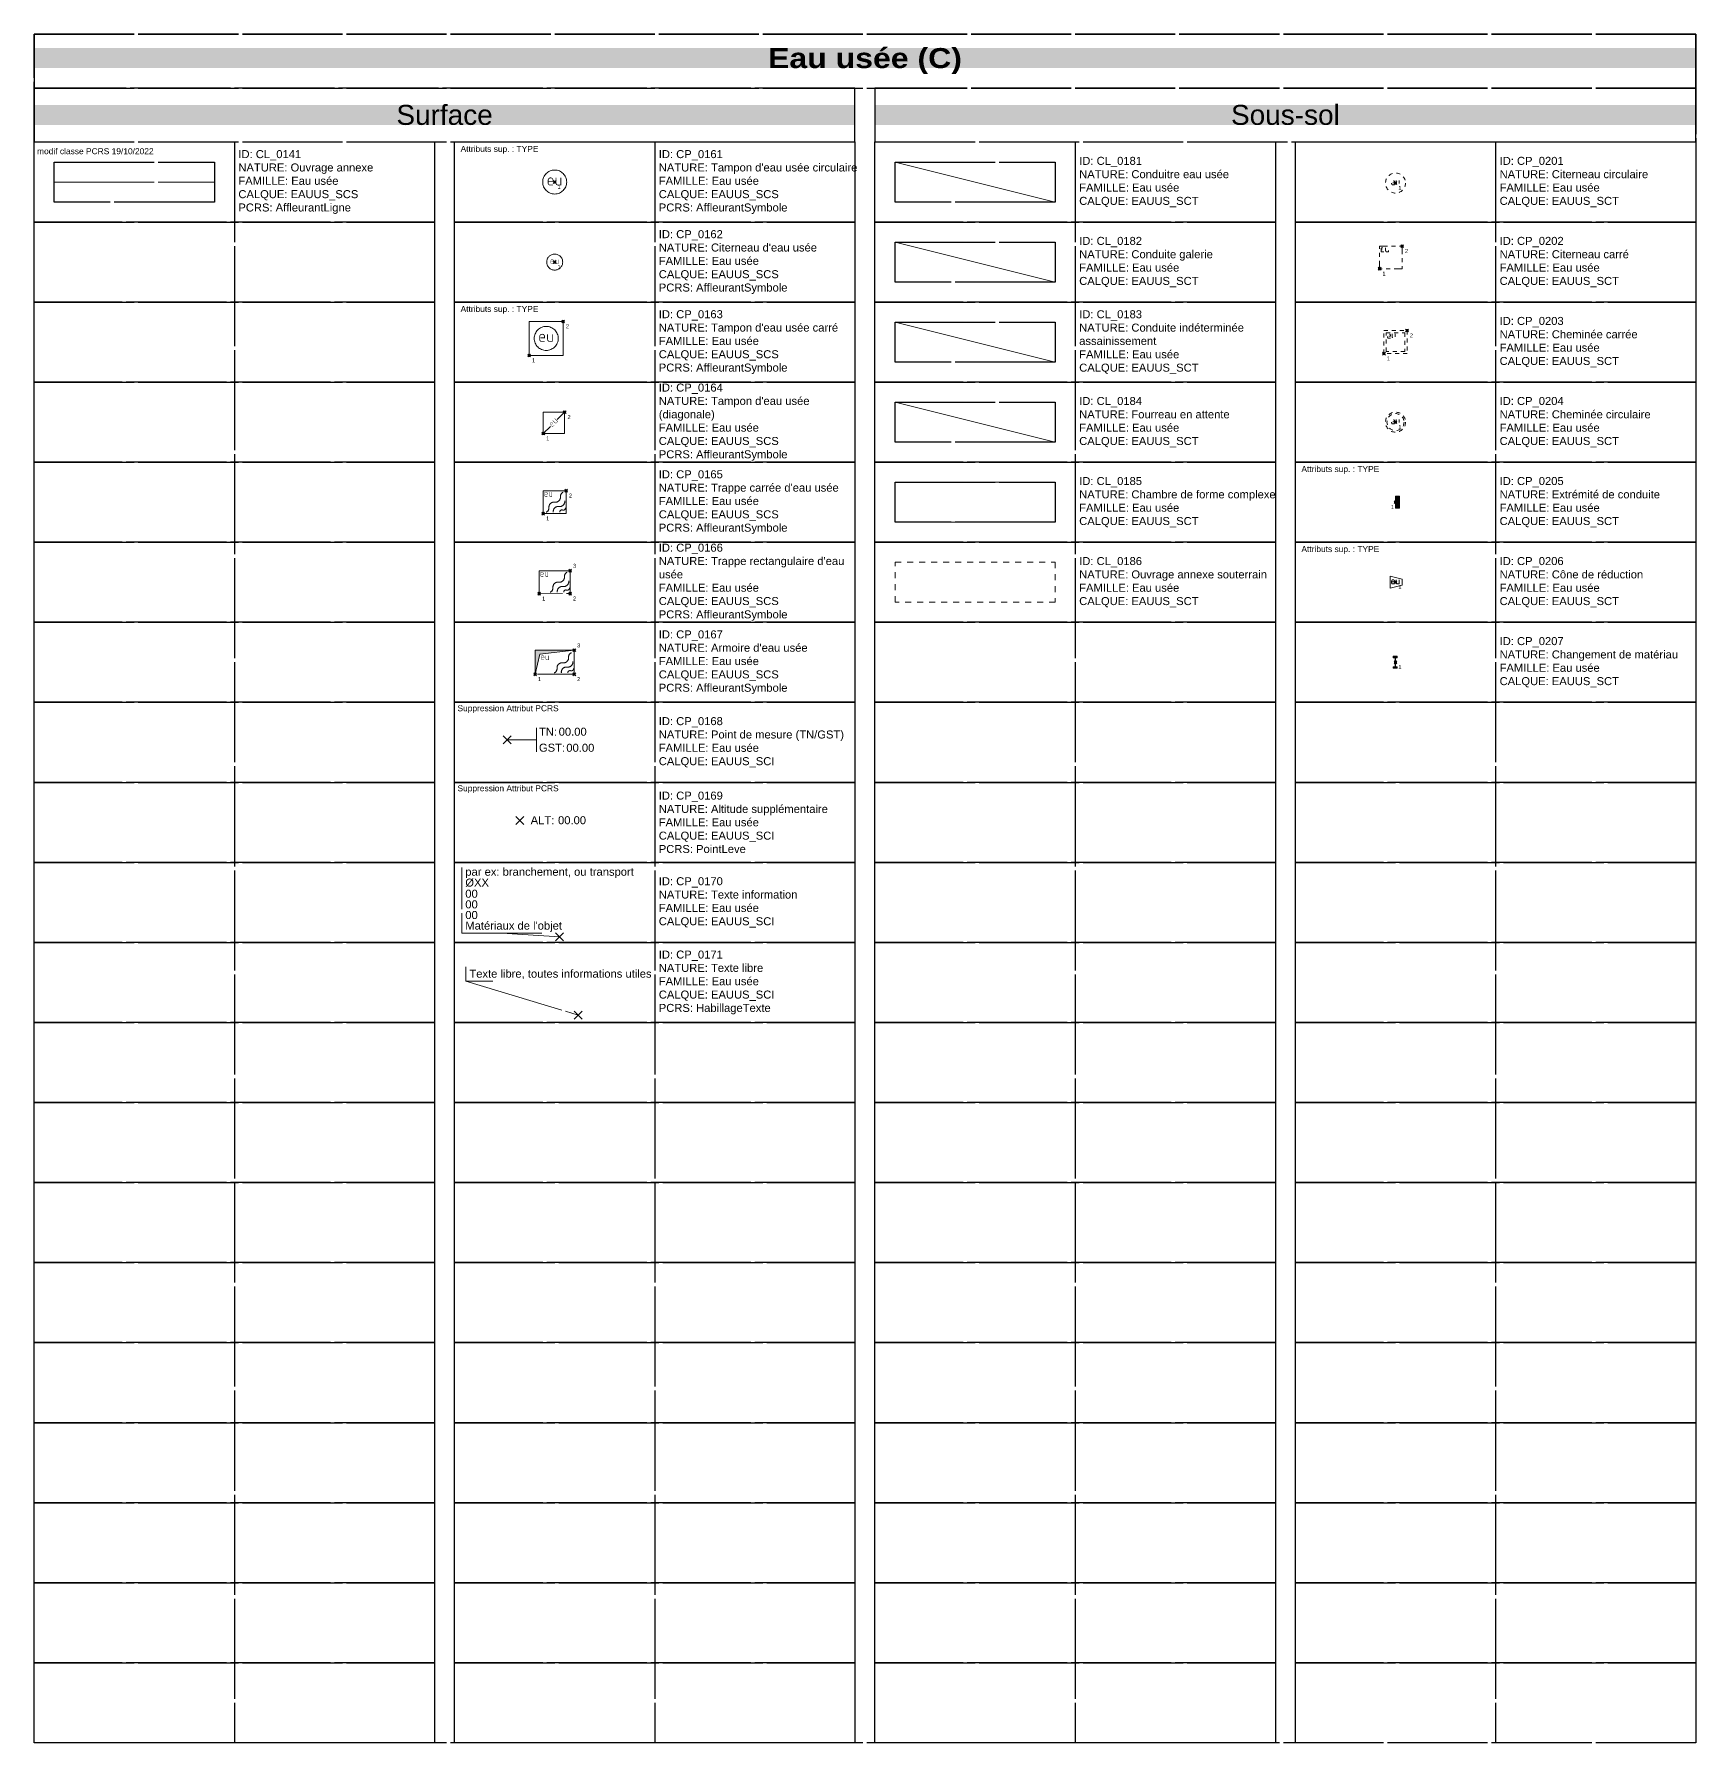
# Model space of a CAD drawing. Header units: metres. Extents: x 3067 to 3319, y 1703 to 1914.
# Drawn here: x 3151.05 to 3192.55, y 1871.25 to 1913.95 of the extents above; entities that cross this region are included whole.
import ezdxf
from ezdxf.enums import TextEntityAlignment as Align

# ---------------------------------------------------------------- set-up
doc = ezdxf.new("R2010")
doc.units = ezdxf.units.M
doc.header["$PDMODE"] = 3
doc.header["$PDSIZE"] = 0.1
for name, pattern in [('CL_0141', [2.5, 2.5, 0]), ('CL_0186', [0.3, 0.15, -0.15]), ('Socle_Axe', [0.35, 0.2, -0.05, 0.05, -0.05]), ('Socle_Continu', [2.5, 2.5, 0]), ('Socle_Discontinu', [0.075, 0.05, -0.025])]:
    doc.linetypes.add(name, pattern=pattern)
doc.layers.get('0').update_dxf_attribs({"lineweight": 30})
for name, color, linetype, lineweight in [('1', 7, 'Socle_Continu', 30), ('2', 7, 'Socle_Continu', 30), ('3_sens et nbr de points', 7, 'Socle_Continu', 5)]:
    doc.layers.add(name, color=color, linetype=linetype, lineweight=lineweight)
for name, color, linetype, lineweight, true_color in [('EAUUS_SCI', 7, 'Socle_Continu', 13, 0x7f3f00), ('EAUUS_SCS', 7, 'Socle_Continu', 13, 0x7f3f00), ('EAUUS_SCT', 7, 'Socle_Continu', 13, 0x7f3f00)]:
    doc.layers.add(name, color=color, linetype=linetype, lineweight=lineweight, true_color=true_color)
doc.styles.add('Reseaux', font='arial.ttf')
doc.styles.get("Standard").update_dxf_attribs({"font": 'arial.ttf'})
doc.linetypes.add('CL_0181', pattern='A,3,-0.15,0.4,-0.381,["eu",Standard,S=0.254,R=0,X=-0.2,Y=-0.1],-0.381,0.4,-0.15', length=4.862)
doc.linetypes.add('CL_0182', pattern='A,3,-0.2,0.2,-0.6,["∩ eu ∩",Standard,S=0.254,R=0,X=-0.485,Y=-0.1],-0.75,0.2,-0.2', length=5.15)
doc.linetypes.add('CL_0183', pattern='A,3,-0.1,0.1,-0.6,["? eu ?",Standard,S=0.254,R=0,X=-0.485,Y=-0.1],-0.6,0.1,-0.1', length=4.6)
doc.linetypes.add('CL_0184', pattern='A,4,-0.254,["| |",Standard,S=0.254,R=0,X=-0.127,Y=-0.1],-0.254', length=4.508)
doc.linetypes.add('CL_0185', pattern='A,0.2,0,["/",Standard,S=0.254,R=0,X=0,Y=0]', length=0.2)

# ---------------------------------------------------------------- blocks, each defined once
blk = doc.blocks.new('CP_0206')
at = {"layer": 'EAUUS_SCT', "linetype": 'Socle_Continu', "flags": 128}
blk.add_lwpolyline([(-0.136, 0.151), (-0.136, -0.15), (0.17, -0.075), (0.17, 0.075)], close=True, dxfattribs=at)
for points in [[(-0.025, -0.044), (-0.069, -0.044, -0.405328), (-0.096, -0.018), (-0.096, 0.027, -0.999132), (-0.025, 0.027), (-0.025, 0.009), (-0.087, 0.009)], [(0.019, 0.062), (0.019, -0.013, 0.410802), (0.05, -0.044), (0.09, -0.044), (0.09, 0.062)]]:
    blk.add_lwpolyline(points, format="xyb", dxfattribs=at)
at = {"layer": 'EAUUS_SCT', "linetype": 'Socle_Continu', "flags": 9}
for tag, p in [('NATURE', (0.663, 0.279)), ('ID', (0.663, 0.6)), ('FAMILLE', (0.663, -0.042)), ('CALQUE', (0.663, -0.363)), ('TYPE', (0.663, -0.685))]:
    blk.add_attdef(tag, p, '', height=0.2, dxfattribs=at)
blk = doc.blocks.new('CP_0205')
at = {"layer": 'EAUUS_SCT', "linetype": 'Socle_Continu'}
blk.add_hatch(color=256, dxfattribs=at).paths.add_polyline_path([(0.1, 0.15), (0.1, -0.15), (0, -0.15), (0, 0.15)])
at = {"layer": 'EAUUS_SCT', "linetype": 'Socle_Continu', "flags": 128}
blk.add_lwpolyline([(0, 0.15), (0.1, 0.15), (0.1, -0.15), (0, -0.15)], close=True, dxfattribs=at)
at = {"layer": 'EAUUS_SCT', "linetype": 'Socle_Continu', "flags": 9}
for tag, p in [('ID', (0.781, 0.489)), ('NATURE', (0.781, 0.167)), ('FAMILLE', (0.781, -0.154)), ('CALQUE', (0.781, -0.475)), ('TYPE', (0.781, -0.797))]:
    blk.add_attdef(tag, p, '', height=0.2, dxfattribs=at)
blk = doc.blocks.new('CP_0201')
at = {"layer": 'EAUUS_SCT', "linetype": 'Socle_Discontinu', "flags": 128}
for points in [[(-0.025, -0.045), (-0.07, -0.045, -0.405328), (-0.096, -0.018), (-0.096, 0.027, -0.999132), (-0.025, 0.027), (-0.025, 0.009), (-0.087, 0.009)], [(0.019, 0.062), (0.019, -0.013, 0.410802), (0.05, -0.045), (0.09, -0.045), (0.09, 0.062)]]:
    blk.add_lwpolyline(points, format="xyb", dxfattribs=at)
at = {"layer": 'EAUUS_SCT', "linetype": 'Socle_Discontinu'}
blk.add_circle((0, 0), 0.25, dxfattribs=at)
at = {"layer": 'EAUUS_SCT', "linetype": 'Socle_Discontinu', "flags": 9}
for tag, p in [('ID', (0.649, 0.059)), ('NATURE', (0.649, -0.263)), ('FAMILLE', (0.649, -0.584)), ('CALQUE', (0.649, -0.905))]:
    blk.add_attdef(tag, p, '', height=0.2, dxfattribs=at)
blk = doc.blocks.new('CP_0162')
at = {"layer": 'EAUUS_SCS', "linetype": 'Socle_Continu', "const_width": 0.01, "flags": 128}
for points in [[(-0.025, -0.045), (-0.07, -0.045, -0.405328), (-0.096, -0.018), (-0.096, 0.027, -0.999132), (-0.025, 0.027), (-0.025, 0.009), (-0.087, 0.009)], [(0.019, 0.062), (0.019, -0.013, 0.410802), (0.05, -0.045), (0.09, -0.045), (0.09, 0.062)]]:
    blk.add_lwpolyline(points, format="xyb", dxfattribs=at)
at = {"layer": 'EAUUS_SCS', "linetype": 'Socle_Continu'}
blk.add_circle((0, 0), 0.2, dxfattribs=at)
at = {"layer": 'EAUUS_SCS', "linetype": 'Socle_Continu', "flags": 9}
for tag, p in [('ID', (0.618, 0.522)), ('NATURE', (0.618, 0.2)), ('FAMILLE', (0.618, -0.121)), ('CALQUE', (0.618, -0.442)), ('PCRS', (0.618, -0.763))]:
    blk.add_attdef(tag, p, '', height=0.2, dxfattribs=at)
blk = doc.blocks.new('CP_0207')
at = {"layer": 'EAUUS_SCT', "linetype": 'Socle_Continu'}
blk.add_hatch(color=256, dxfattribs=at).paths.add_polyline_path([(0.056, 0.15), (-0.044, 0.15), (-0.044, 0.112), (0, 0.112), (0, -0.112), (-0.044, -0.113), (-0.044, -0.15), (0.056, -0.15), (0.056, -0.112), (0.013, -0.112), (0.012, 0.112), (0.056, 0.113)])
for p, q in [((0.056, 0.15), (-0.044, 0.15)), ((-0.044, 0.15), (-0.044, 0.112)), ((-0.044, 0.112), (0, 0.112)), ((0, 0.112), (0, -0.112)), ((0.013, -0.112), (0.012, 0.112)), ((0.012, 0.112), (0.056, 0.113)), ((0.056, 0.113), (0.056, 0.15)), ((0, -0.112), (-0.044, -0.113)), ((-0.044, -0.113), (-0.044, -0.15)), ((-0.044, -0.15), (0.056, -0.15)), ((0.056, -0.112), (0.013, -0.112)), ((0.056, -0.15), (0.056, -0.112))]:
    blk.add_line(p, q, dxfattribs=at)
at = {"layer": 'EAUUS_SCT', "linetype": 'Socle_Continu', "flags": 9}
for tag, p in [('ID', (0.705, -0.038)), ('NATURE', (0.705, -0.359)), ('CALQUE', (0.705, -1.001)), ('FAMILLE', (0.705, -0.68))]:
    blk.add_attdef(tag, p, '', height=0.2, dxfattribs=at)
blk = doc.blocks.new('CP_0161')
at = {"layer": 'EAUUS_SCS', "linetype": 'Socle_Continu', "const_width": 0.02, "flags": 128}
for points in [[(-0.043, -0.075), (-0.117, -0.075, -0.405328), (-0.162, -0.03), (-0.162, 0.045, -0.999132), (-0.043, 0.045), (-0.043, 0.015), (-0.147, 0.015)], [(0.032, 0.105), (0.032, -0.023, 0.410802), (0.085, -0.075), (0.152, -0.075), (0.152, 0.105)]]:
    blk.add_lwpolyline(points, format="xyb", dxfattribs=at)
at = {"layer": 'EAUUS_SCS', "linetype": 'Socle_Continu'}
blk.add_circle((0, 0), 0.3, dxfattribs=at)
at = {"layer": 'EAUUS_SCS', "linetype": 'Socle_Continu', "flags": 9}
for tag, p in [('NATURE', (0.789, 0.255)), ('ID', (0.789, 0.577)), ('FAMILLE', (0.789, -0.066)), ('CALQUE', (0.789, -0.387)), ('TYPE', (0.789, -1.03)), ('PCRS', (0.789, -0.709))]:
    blk.add_attdef(tag, p, '', height=0.2, dxfattribs=at)
blk = doc.blocks.new('CP_0163')
at = {"layer": 'EAUUS_SCS', "linetype": 'Socle_Continu'}
blk.add_lwpolyline([(0, 0), (0.85, 0), (0.85, 0.85), (0, 0.85)], close=True, dxfattribs=at)
at = {"layer": 'EAUUS_SCS', "linetype": 'Socle_Continu', "const_width": 0.02, "flags": 128}
for points in [[(0.383, 0.35), (0.308, 0.35, -0.405328), (0.263, 0.395), (0.263, 0.47, -0.999132), (0.383, 0.47), (0.383, 0.44), (0.278, 0.44)], [(0.458, 0.53), (0.458, 0.403, 0.410802), (0.51, 0.35), (0.577, 0.35), (0.577, 0.53)]]:
    blk.add_lwpolyline(points, format="xyb", dxfattribs=at)
at = {"layer": 'EAUUS_SCS', "linetype": 'Socle_Continu'}
blk.add_circle((0.425, 0.425), 0.3, dxfattribs=at)
at = {"layer": 'EAUUS_SCS', "linetype": 'Socle_Continu', "flags": 9}
for tag, p in [('NATURE', (1.231, 0.739)), ('ID', (1.231, 1.06)), ('FAMILLE', (1.231, 0.417)), ('CALQUE', (1.231, 0.096)), ('TYPE', (1.231, -0.546)), ('PCRS', (1.231, -0.225))]:
    blk.add_attdef(tag, p, '', height=0.2, dxfattribs=at)
blk = doc.blocks.new('CP_0164')
at = {"layer": 'EAUUS_SCS', "linetype": 'Socle_Continu'}
for p, q in [((0.351, 0.349), (0.534, 0.531)), ((0, 0), (0.179, 0.178))]:
    blk.add_line(p, q, dxfattribs=at)
at = {"layer": 'EAUUS_SCS', "linetype": 'Socle_Continu', "flags": 128}
blk.add_lwpolyline([(0.532, -0.001), (0, 0), (0.001, 0.532), (0.534, 0.531)], close=True, dxfattribs=at)
at = {"layer": 'EAUUS_SCS', "linetype": 'Socle_Continu', "const_width": 0.01, "flags": 128}
for points in [[(0.28, 0.216), (0.249, 0.185, -0.405328), (0.211, 0.185), (0.18, 0.216, -0.999132), (0.23, 0.267), (0.243, 0.254), (0.199, 0.21)], [(0.237, 0.323), (0.29, 0.269, 0.410802), (0.334, 0.269), (0.362, 0.297), (0.287, 0.373)]]:
    blk.add_lwpolyline(points, format="xyb", dxfattribs=at)
at = {"layer": 'EAUUS_SCS', "linetype": 'Socle_Continu', "flags": 9}
for tag, p in [('ID', (1.056, 0.911)), ('NATURE', (1.056, 0.59)), ('FAMILLE', (1.056, 0.269)), ('CALQUE', (1.056, -0.053)), ('PCRS', (1.056, -0.374))]:
    blk.add_attdef(tag, p, '', height=0.2, dxfattribs=at)
blk = doc.blocks.new('CP_0165')
at = {"layer": 'EAUUS_SCS', "linetype": 'Socle_Continu', "flags": 128}
blk.add_lwpolyline([(0.573, 0), (0.572, 0.573), (0, 0.573), (0, 0)], close=True, dxfattribs=at)
at = {"layer": 'EAUUS_SCS', "linetype": 'Socle_Continu', "const_width": 0.01, "flags": 128}
for points in [[(0.102, 0.433), (0.057, 0.433, -0.405328), (0.031, 0.459), (0.031, 0.504, -0.999132), (0.102, 0.504), (0.102, 0.486), (0.04, 0.486)], [(0.146, 0.539), (0.146, 0.464, 0.410802), (0.177, 0.433), (0.217, 0.433), (0.217, 0.539)]]:
    blk.add_lwpolyline(points, format="xyb", dxfattribs=at)
at = {"layer": 'EAUUS_SCS', "linetype": 'Socle_Continu', "flags": 128}
for points in [[(0.072, 0.036, 0.308109), (0.143, 0.143, -0.498161), (0.286, 0.287, 0.49989), (0.429, 0.43, -0.306811), (0.501, 0.537)], [(0.537, 0.323, -0.49989), (0.394, 0.179, 0.49989), (0.251, 0.036)], [(0.412, 0.036, -0.52802), (0.483, 0.09, 0.528439), (0.555, 0.144)]]:
    blk.add_lwpolyline(points, format="xyb", dxfattribs=at)
at = {"layer": 'EAUUS_SCS', "linetype": 'Socle_Continu', "flags": 9}
for tag, p in [('ID', (1.089, 0.885)), ('NATURE', (1.089, 0.564)), ('FAMILLE', (1.089, 0.243)), ('CALQUE', (1.089, -0.079)), ('PCRS', (1.089, -0.4))]:
    blk.add_attdef(tag, p, '', height=0.2, dxfattribs=at)
blk = doc.blocks.new('CP_0166')
at = {"layer": 'EAUUS_SCS', "linetype": 'Socle_Continu', "flags": 128}
blk.add_lwpolyline([(0.773, 0.001), (0.772, 0.573), (0, 0.573), (0, 0)], close=True, dxfattribs=at)
at = {"layer": 'EAUUS_SCS', "linetype": 'Socle_Continu', "const_width": 0.01, "flags": 128}
for points in [[(0.102, 0.433), (0.057, 0.433, -0.405328), (0.031, 0.459), (0.031, 0.504, -0.999132), (0.102, 0.504), (0.102, 0.486), (0.04, 0.486)], [(0.146, 0.539), (0.146, 0.464, 0.410802), (0.177, 0.433), (0.217, 0.433), (0.217, 0.539)]]:
    blk.add_lwpolyline(points, format="xyb", dxfattribs=at)
at = {"layer": 'EAUUS_SCS', "linetype": 'Socle_Continu', "flags": 128}
for points in [[(0.272, 0.036, 0.308109), (0.343, 0.143, -0.498161), (0.486, 0.287, 0.49989), (0.629, 0.43, -0.306811), (0.701, 0.538)], [(0.737, 0.323, -0.49989), (0.594, 0.179, 0.49989), (0.451, 0.036)], [(0.612, 0.036, -0.52802), (0.683, 0.09, 0.528439), (0.755, 0.144)]]:
    blk.add_lwpolyline(points, format="xyb", dxfattribs=at)
at = {"layer": 'EAUUS_SCS', "linetype": 'Socle_Continu', "flags": 9}
for tag, p in [('ID', (1.216, 0.873)), ('NATURE', (1.216, 0.552)), ('FAMILLE', (1.216, 0.231)), ('CALQUE', (1.216, -0.091)), ('PCRS', (1.216, -0.412))]:
    blk.add_attdef(tag, p, '', height=0.2, dxfattribs=at)
blk = doc.blocks.new('CP_0202')
at = {"layer": 'EAUUS_SCT', "linetype": 'Socle_Axe'}
blk.add_lwpolyline([(0, 0.562), (0.562, 0.562), (0.562, 0), (0, 0)], close=True, dxfattribs=at)
at = {"layer": 'EAUUS_SCT', "linetype": 'Socle_Axe', "flags": 128}
for points in [[(0.106, 0.418), (0.062, 0.418, -0.405328), (0.035, 0.444), (0.035, 0.489, -0.999132), (0.106, 0.489), (0.106, 0.471), (0.044, 0.471)], [(0.151, 0.524), (0.151, 0.449, 0.410802), (0.182, 0.418), (0.222, 0.418), (0.222, 0.524)]]:
    blk.add_lwpolyline(points, format="xyb", dxfattribs=at)
at = {"layer": 'EAUUS_SCT', "linetype": 'Socle_Axe', "flags": 9}
for tag, p in [('ID', (1.081, 0.342)), ('NATURE', (1.081, 0.02)), ('CALQUE', (1.081, -0.622)), ('FAMILLE', (1.081, -0.301))]:
    blk.add_attdef(tag, p, '', height=0.2, dxfattribs=at)
blk = doc.blocks.new('CP_0203')
at = {"layer": 'EAUUS_SCT', "linetype": 'Socle_Discontinu'}
for points in [[(0, 0.576), (0.576, 0.576), (0.576, 0), (0, 0)], [(0.054, 0.522), (0.522, 0.522), (0.522, 0.054), (0.054, 0.054)]]:
    blk.add_lwpolyline(points, close=True, dxfattribs=at)
at = {"layer": 'EAUUS_SCT', "linetype": 'Socle_Discontinu', "flags": 128}
for points in [[(0.161, 0.383), (0.117, 0.383, -0.405328), (0.09, 0.41), (0.09, 0.454, -0.999132), (0.161, 0.454), (0.161, 0.436), (0.099, 0.436)], [(0.206, 0.49), (0.206, 0.414, 0.410802), (0.237, 0.383), (0.277, 0.383), (0.277, 0.49)]]:
    blk.add_lwpolyline(points, format="xyb", dxfattribs=at)
at = {"layer": 'EAUUS_SCT', "linetype": 'Socle_Discontinu', "flags": 9}
for tag, p in [('ID', (1.091, 0.371)), ('NATURE', (1.091, 0.05)), ('CALQUE', (1.091, -0.593)), ('FAMILLE', (1.091, -0.272))]:
    blk.add_attdef(tag, p, '', height=0.2, dxfattribs=at)
blk = doc.blocks.new('CP_0204')
at = {"layer": 'EAUUS_SCT', "linetype": 'Socle_Discontinu', "flags": 128}
for points in [[(-0.025, -0.045), (-0.07, -0.045, -0.405328), (-0.096, -0.018), (-0.096, 0.027, -0.999132), (-0.025, 0.027), (-0.025, 0.009), (-0.087, 0.009)], [(0.019, 0.062), (0.019, -0.013, 0.410802), (0.05, -0.045), (0.09, -0.045), (0.09, 0.062)]]:
    blk.add_lwpolyline(points, format="xyb", dxfattribs=at)
at = {"layer": 'EAUUS_SCT', "linetype": 'Socle_Discontinu'}
for radius in [0.25, 0.213]:
    blk.add_circle((0, 0), radius, dxfattribs=at)
at = {"layer": 'EAUUS_SCT', "linetype": 'Socle_Discontinu', "flags": 9}
for tag, p in [('ID', (0.823, -0.006)), ('NATURE', (0.823, -0.328)), ('CALQUE', (0.823, -0.97)), ('FAMILLE', (0.823, -0.649))]:
    blk.add_attdef(tag, p, '', height=0.2, dxfattribs=at)
blk = doc.blocks.new('*U333')
at = {"layer": 'EAUUS_SCI', "linetype": 'Socle_Continu'}
blk.add_line((-1.438, 0.093), (0, 0), dxfattribs=at)
at = {"layer": 'EAUUS_SCI', "linetype": 'Socle_Continu', "flags": 128}
blk.add_lwpolyline([(-0.438, 0.093), (-2.438, 0.093), (-2.438, 1.732)], dxfattribs=at)
at = {"layer": 'EAUUS_SCI', "linetype": 'Socle_Continu'}
blk.add_point((0, 0), dxfattribs=at)
for tag, p in [('TYPE', (-2.35, 1.527)), ('DIAM', (-2.35, 1.256)), ('NBR', (-2.35, 0.978)), ('LARG', (-2.35, 0.712)), ('HAUT', (-2.35, 0.446)), ('MATER', (-2.35, 0.181))]:
    blk.add_attdef(tag, p, '', height=0.2, dxfattribs=at)
at = {"layer": 'EAUUS_SCI', "linetype": 'Socle_Continu', "flags": 9}
for tag, p in [('NATURE', (2.47, 1.097)), ('ID', (2.47, 1.418)), ('FAMILLE', (2.47, 0.776)), ('CALQUE', (2.47, 0.454))]:
    blk.add_attdef(tag, p, '', height=0.2, dxfattribs=at)
blk = doc.blocks.new('*U335')
at = {"layer": 'EAUUS_SCI', "linetype": 'Socle_Continu'}
blk.add_line((-2.807, 0.847), (0, 0), dxfattribs=at)
at = {"layer": 'EAUUS_SCI', "linetype": 'Socle_Continu', "flags": 128}
blk.add_lwpolyline([(-2.134, 0.847), (-2.807, 0.847), (-2.807, 1.204)], dxfattribs=at)
at = {"layer": 'EAUUS_SCI', "linetype": 'Socle_Continu'}
blk.add_point((0, 0), dxfattribs=at)
blk.add_attdef('TXT', (-2.719, 0.934), '', height=0.2, dxfattribs=at)
at = {"layer": 'EAUUS_SCI', "linetype": 'Socle_Continu', "flags": 9}
for tag, p in [('NATURE', (1.967, -0.177)), ('ID', (1.967, 0.144)), ('FAMILLE', (1.967, -0.499)), ('CALQUE', (1.967, -0.82)), ('PCRS', (1.967, -1.141))]:
    blk.add_attdef(tag, p, '', height=0.2, dxfattribs=at)
blk = doc.blocks.new('CP_0167')
at = {"layer": 'EAUUS_SCS', "linetype": 'Socle_Continu'}
blk.add_hatch(color=256, dxfattribs=at).paths.add_polyline_path([(0.116, 0.501), (0, 0), (0, 0.6), (0.978, 0.6)])
blk.add_lwpolyline([(0.116, 0.501), (0, 0), (0, 0.6), (0.978, 0.6)], close=True, dxfattribs=at)
at = {"layer": 'EAUUS_SCS', "linetype": 'Socle_Continu', "flags": 128}
blk.add_lwpolyline([(0, 0.6), (0.978, 0.6), (0.978, 0), (0, 0)], close=True, dxfattribs=at)
at = {"layer": 'EAUUS_SCS', "linetype": 'Socle_Continu', "const_width": 0.01, "flags": 128}
for points in [[(0.223, 0.361), (0.178, 0.361, -0.405328), (0.152, 0.387), (0.152, 0.432, -0.999132), (0.223, 0.432), (0.223, 0.414), (0.16, 0.414)], [(0.267, 0.467), (0.267, 0.392, 0.410802), (0.298, 0.361), (0.338, 0.361), (0.338, 0.467)]]:
    blk.add_lwpolyline(points, format="xyb", dxfattribs=at)
at = {"layer": 'EAUUS_SCS', "linetype": 'Socle_Continu', "flags": 128}
for points in [[(0.477, 0.035, 0.308109), (0.548, 0.143, -0.498161), (0.692, 0.286, 0.49989), (0.835, 0.43, -0.306811), (0.906, 0.537)], [(0.942, 0.322, -0.49989), (0.799, 0.179, 0.49989), (0.656, 0.036)], [(0.817, 0.036, -0.52802), (0.889, 0.089, 0.528439), (0.96, 0.143)]]:
    blk.add_lwpolyline(points, format="xyb", dxfattribs=at)
at = {"layer": 'EAUUS_SCS', "linetype": 'Socle_Continu', "flags": 9}
for tag, p in [('ID', (1.518, 0.938)), ('NATURE', (1.518, 0.617)), ('FAMILLE', (1.518, 0.296)), ('CALQUE', (1.518, -0.025)), ('PCRS', (1.518, -0.347))]:
    blk.add_attdef(tag, p, '', height=0.2, dxfattribs=at)
blk = doc.blocks.new('CP_0169')
at = {"layer": 'EAUUS_SCI', "linetype": 'Socle_Continu'}
blk.add_point((0, 0), dxfattribs=at)
at = {"layer": 'EAUUS_SCI', "linetype": 'Socle_Continu', "insert": (0.268, 0.01), "char_height": 0.2, "attachment_point": 4}
blk.add_mtext_dynamic_manual_height_columns('ALT:', width=0.46273, gutter_width=1, heights=[0], dxfattribs=at)
at = {"layer": 'EAUUS_SCI', "linetype": 'Socle_Continu'}
blk.add_attdef('ALT', text='', height=0.2, dxfattribs=at).set_placement((0.952, 0.01), align=Align.MIDDLE_LEFT)
at = {"layer": 'EAUUS_SCI', "linetype": 'Socle_Continu', "style": 'Reseaux', "flags": 9}
for tag, p in [('NATURE', (2.066, -0.134)), ('ID', (2.066, 0.187))]:
    blk.add_attdef(tag, p, '', height=0.2, dxfattribs=at)
at = {"layer": 'EAUUS_SCI', "linetype": 'Socle_Continu', "flags": 9}
for tag, p in [('FAMILLE', (2.066, -0.456)), ('CALQUE', (2.066, -0.777)), ('TYPE', (2.066, -1.098))]:
    blk.add_attdef(tag, p, '', height=0.2, dxfattribs=at)
blk = doc.blocks.new('*U409')
at = {"layer": 'EAUUS_SCI', "linetype": 'Socle_Continu'}
blk.add_line((0.733, 0), (0, 0), dxfattribs=at)
at = {"layer": 'EAUUS_SCI', "linetype": 'Socle_Continu', "flags": 128}
blk.add_lwpolyline([(0.733, -0.3), (0.733, 0.3)], dxfattribs=at)
at = {"layer": 'EAUUS_SCI', "linetype": 'Socle_Continu'}
blk.add_point((0, 0), dxfattribs=at)
at = {"layer": 'EAUUS_SCI', "linetype": 'Socle_Continu', "char_height": 0.2, "attachment_point": 4}
for s, insert in [('TN:', (0.793, 0.2)), ('GST:', (0.793, -0.201))]:
    blk.add_mtext_dynamic_manual_height_columns(s, width=0.46273, gutter_width=1, heights=[0], dxfattribs=dict(at, insert=insert))
at = {"layer": 'EAUUS_SCI', "linetype": 'Socle_Continu'}
for tag, p in [('TN', (1.286, 0.2)), ('GST', (1.477, -0.201))]:
    blk.add_attdef(tag, text='', height=0.2, dxfattribs=at).set_placement(p, align=Align.MIDDLE_LEFT)
at = {"layer": 'EAUUS_SCI', "linetype": 'Socle_Continu', "style": 'Reseaux', "flags": 9}
for tag, p in [('ID', (2.428, 0.07)), ('NATURE', (2.428, -0.251))]:
    blk.add_attdef(tag, p, '', height=0.2, dxfattribs=at)
at = {"layer": 'EAUUS_SCI', "linetype": 'Socle_Continu', "flags": 9}
for tag, p in [('FAMILLE', (2.428, -0.573)), ('CALQUE', (2.428, -0.894))]:
    blk.add_attdef(tag, p, '', height=0.2, dxfattribs=at)

msp = doc.modelspace()

# ---------------------------------------------------------------- linework, layer by layer
at = {"linetype": 'Socle_Continu'}
for p, q in [((3156.049, 1911.253), (3156.049, 1871.253)), ((3166.549, 1911.253), (3166.549, 1871.253)), ((3177.049, 1911.253), (3177.049, 1871.253)), ((3187.549, 1911.253), (3187.549, 1871.253))]:
    msp.add_line(p, q, dxfattribs=at)
for points in [[(3151.049, 1912.6), (3192.549, 1912.6), (3192.549, 1913.947), (3151.049, 1913.947)], [(3151.049, 1911.253), (3171.549, 1911.253), (3171.549, 1912.6), (3151.049, 1912.6)], [(3172.049, 1911.253), (3192.549, 1911.253), (3192.549, 1912.6), (3172.049, 1912.6)], [(3161.549, 1911.253), (3171.549, 1911.253), (3171.549, 1909.253), (3161.549, 1909.253)], [(3172.049, 1911.253), (3182.049, 1911.253), (3182.049, 1909.253), (3172.049, 1909.253)], [(3182.549, 1911.253), (3192.549, 1911.253), (3192.549, 1909.253), (3182.549, 1909.253)], [(3151.049, 1909.253), (3161.049, 1909.253), (3161.049, 1907.253), (3151.049, 1907.253)], [(3161.549, 1909.253), (3171.549, 1909.253), (3171.549, 1907.253), (3161.549, 1907.253)], [(3172.049, 1909.253), (3182.049, 1909.253), (3182.049, 1907.253), (3172.049, 1907.253)], [(3182.549, 1909.253), (3192.549, 1909.253), (3192.549, 1907.253), (3182.549, 1907.253)], [(3151.049, 1907.253), (3161.049, 1907.253), (3161.049, 1905.253), (3151.049, 1905.253)], [(3161.549, 1907.253), (3171.549, 1907.253), (3171.549, 1905.253), (3161.549, 1905.253)], [(3172.049, 1907.253), (3182.049, 1907.253), (3182.049, 1905.253), (3172.049, 1905.253)], [(3182.549, 1907.253), (3192.549, 1907.253), (3192.549, 1905.253), (3182.549, 1905.253)], [(3151.049, 1905.253), (3161.049, 1905.253), (3161.049, 1903.253), (3151.049, 1903.253)], [(3161.549, 1905.253), (3171.549, 1905.253), (3171.549, 1903.253), (3161.549, 1903.253)], [(3172.049, 1905.253), (3182.049, 1905.253), (3182.049, 1903.253), (3172.049, 1903.253)], [(3182.549, 1905.253), (3192.549, 1905.253), (3192.549, 1903.253), (3182.549, 1903.253)], [(3151.049, 1903.253), (3161.049, 1903.253), (3161.049, 1901.253), (3151.049, 1901.253)], [(3161.549, 1903.253), (3171.549, 1903.253), (3171.549, 1901.253), (3161.549, 1901.253)], [(3172.049, 1903.253), (3182.049, 1903.253), (3182.049, 1901.253), (3172.049, 1901.253)], [(3182.549, 1903.253), (3192.549, 1903.253), (3192.549, 1901.253), (3182.549, 1901.253)], [(3151.049, 1901.253), (3161.049, 1901.253), (3161.049, 1899.253), (3151.049, 1899.253)], [(3161.549, 1901.253), (3171.549, 1901.253), (3171.549, 1899.253), (3161.549, 1899.253)], [(3172.049, 1901.253), (3182.049, 1901.253), (3182.049, 1899.253), (3172.049, 1899.253)], [(3182.549, 1901.253), (3192.549, 1901.253), (3192.549, 1899.253), (3182.549, 1899.253)], [(3151.049, 1899.253), (3161.049, 1899.253), (3161.049, 1897.253), (3151.049, 1897.253)], [(3161.549, 1899.253), (3171.549, 1899.253), (3171.549, 1897.253), (3161.549, 1897.253)], [(3172.049, 1899.253), (3182.049, 1899.253), (3182.049, 1897.253), (3172.049, 1897.253)], [(3182.549, 1899.253), (3192.549, 1899.253), (3192.549, 1897.253), (3182.549, 1897.253)], [(3151.049, 1897.253), (3161.049, 1897.253), (3161.049, 1895.253), (3151.049, 1895.253)], [(3172.049, 1897.253), (3182.049, 1897.253), (3182.049, 1895.253), (3172.049, 1895.253)], [(3182.549, 1897.253), (3192.549, 1897.253), (3192.549, 1895.253), (3182.549, 1895.253)], [(3151.049, 1895.253), (3161.049, 1895.253), (3161.049, 1893.253), (3151.049, 1893.253)], [(3172.049, 1895.253), (3182.049, 1895.253), (3182.049, 1893.253), (3172.049, 1893.253)], [(3182.549, 1895.253), (3192.549, 1895.253), (3192.549, 1893.253), (3182.549, 1893.253)], [(3151.049, 1893.253), (3161.049, 1893.253), (3161.049, 1891.253), (3151.049, 1891.253)], [(3161.549, 1893.253), (3171.549, 1893.253), (3171.549, 1891.253), (3161.549, 1891.253)], [(3172.049, 1893.253), (3182.049, 1893.253), (3182.049, 1891.253), (3172.049, 1891.253)], [(3182.549, 1893.253), (3192.549, 1893.253), (3192.549, 1891.253), (3182.549, 1891.253)], [(3151.049, 1891.253), (3161.049, 1891.253), (3161.049, 1889.253), (3151.049, 1889.253)], [(3161.549, 1891.253), (3171.549, 1891.253), (3171.549, 1889.253), (3161.549, 1889.253)], [(3172.049, 1891.253), (3182.049, 1891.253), (3182.049, 1889.253), (3172.049, 1889.253)], [(3182.549, 1891.253), (3192.549, 1891.253), (3192.549, 1889.253), (3182.549, 1889.253)], [(3151.049, 1889.253), (3161.049, 1889.253), (3161.049, 1887.253), (3151.049, 1887.253)], [(3172.049, 1889.253), (3182.049, 1889.253), (3182.049, 1887.253), (3172.049, 1887.253)], [(3182.549, 1889.253), (3192.549, 1889.253), (3192.549, 1887.253), (3182.549, 1887.253)], [(3151.049, 1887.253), (3161.049, 1887.253), (3161.049, 1885.253), (3151.049, 1885.253)], [(3161.549, 1887.253), (3171.549, 1887.253), (3171.549, 1885.253), (3161.549, 1885.253)], [(3172.049, 1887.253), (3182.049, 1887.253), (3182.049, 1885.253), (3172.049, 1885.253)], [(3182.549, 1887.253), (3192.549, 1887.253), (3192.549, 1885.253), (3182.549, 1885.253)], [(3151.049, 1885.253), (3161.049, 1885.253), (3161.049, 1883.253), (3151.049, 1883.253)], [(3161.549, 1885.253), (3171.549, 1885.253), (3171.549, 1883.253), (3161.549, 1883.253)], [(3172.049, 1885.253), (3182.049, 1885.253), (3182.049, 1883.253), (3172.049, 1883.253)], [(3182.549, 1885.253), (3192.549, 1885.253), (3192.549, 1883.253), (3182.549, 1883.253)], [(3151.049, 1883.253), (3161.049, 1883.253), (3161.049, 1881.253), (3151.049, 1881.253)], [(3161.549, 1883.253), (3171.549, 1883.253), (3171.549, 1881.253), (3161.549, 1881.253)], [(3172.049, 1883.253), (3182.049, 1883.253), (3182.049, 1881.253), (3172.049, 1881.253)], [(3151.049, 1881.253), (3161.049, 1881.253), (3161.049, 1879.253), (3151.049, 1879.253)], [(3161.549, 1881.253), (3171.549, 1881.253), (3171.549, 1879.253), (3161.549, 1879.253)], [(3172.049, 1881.253), (3182.049, 1881.253), (3182.049, 1879.253), (3172.049, 1879.253)], [(3151.049, 1879.253), (3161.049, 1879.253), (3161.049, 1877.253), (3151.049, 1877.253)], [(3161.549, 1879.253), (3171.549, 1879.253), (3171.549, 1877.253), (3161.549, 1877.253)], [(3172.049, 1879.253), (3182.049, 1879.253), (3182.049, 1877.253), (3172.049, 1877.253)], [(3182.549, 1879.253), (3192.549, 1879.253), (3192.549, 1877.253), (3182.549, 1877.253)], [(3151.049, 1877.253), (3161.049, 1877.253), (3161.049, 1875.253), (3151.049, 1875.253)], [(3161.549, 1877.253), (3171.549, 1877.253), (3171.549, 1875.253), (3161.549, 1875.253)], [(3172.049, 1877.253), (3182.049, 1877.253), (3182.049, 1875.253), (3172.049, 1875.253)], [(3182.549, 1877.253), (3192.549, 1877.253), (3192.549, 1875.253), (3182.549, 1875.253)], [(3151.049, 1875.253), (3161.049, 1875.253), (3161.049, 1873.253), (3151.049, 1873.253)], [(3161.549, 1875.253), (3171.549, 1875.253), (3171.549, 1873.253), (3161.549, 1873.253)], [(3172.049, 1875.253), (3182.049, 1875.253), (3182.049, 1873.253), (3172.049, 1873.253)], [(3182.549, 1875.253), (3192.549, 1875.253), (3192.549, 1873.253), (3182.549, 1873.253)], [(3151.049, 1873.253), (3161.049, 1873.253), (3161.049, 1871.253), (3151.049, 1871.253)], [(3161.549, 1873.253), (3171.549, 1873.253), (3171.549, 1871.253), (3161.549, 1871.253)], [(3172.049, 1873.253), (3182.049, 1873.253), (3182.049, 1871.253), (3172.049, 1871.253)], [(3182.549, 1873.253), (3192.549, 1873.253), (3192.549, 1871.253), (3182.549, 1871.253)]]:
    msp.add_lwpolyline(points, close=True, dxfattribs=at)
at = {"color": 231, "linetype": 'Socle_Continu'}
msp.add_lwpolyline([(3151.049, 1911.253), (3161.049, 1911.253), (3161.049, 1909.253), (3151.049, 1909.253)], close=True, dxfattribs=at)
at = {"color": 64, "linetype": 'Socle_Continu'}
for points in [[(3161.549, 1897.253), (3171.549, 1897.253), (3171.549, 1895.253), (3161.549, 1895.253)], [(3161.549, 1895.253), (3171.549, 1895.253), (3171.549, 1893.253), (3161.549, 1893.253)]]:
    msp.add_lwpolyline(points, close=True, dxfattribs=at)
at = {"color": 7, "linetype": 'Socle_Continu'}
for points in [[(3161.549, 1889.253), (3171.549, 1889.253), (3171.549, 1887.253), (3161.549, 1887.253)], [(3182.549, 1883.253), (3192.549, 1883.253), (3192.549, 1881.253), (3182.549, 1881.253)], [(3182.549, 1881.253), (3192.549, 1881.253), (3192.549, 1879.253), (3182.549, 1879.253)]]:
    msp.add_lwpolyline(points, close=True, dxfattribs=at)
at = {"layer": '1', "color": 36, "linetype": 'Socle_Continu', "true_color": 0x7f3f00}
msp.add_lwpolyline([(3151.049, 1913.947), (3192.549, 1913.947), (3192.549, 1871.253), (3151.049, 1871.253)], close=True, dxfattribs=at)
at = {"layer": '2', "linetype": 'Socle_Continu'}
for points in [[(3151.549, 1910.753), (3155.549, 1910.753), (3155.549, 1909.753), (3151.549, 1909.753)], [(3172.549, 1910.753), (3176.549, 1910.753), (3176.549, 1909.753), (3172.549, 1909.753)], [(3172.549, 1908.753), (3176.549, 1908.753), (3176.549, 1907.753), (3172.549, 1907.753)], [(3172.549, 1906.753), (3176.549, 1906.753), (3176.549, 1905.753), (3172.549, 1905.753)], [(3172.549, 1904.753), (3176.549, 1904.753), (3176.549, 1903.753), (3172.549, 1903.753)], [(3172.549, 1902.753), (3176.549, 1902.753), (3176.549, 1901.753), (3172.549, 1901.753)]]:
    msp.add_lwpolyline(points, close=True, dxfattribs=at)
at = {"layer": '3_sens et nbr de points', "linetype": 'Socle_Continu'}
for p, q in [((3164.014, 1910.289), (3164.084, 1910.218)), ((3164.014, 1910.289), (3164.084, 1910.218)), ((3164.014, 1910.218), (3164.084, 1910.289)), ((3185.014, 1910.262), (3185.084, 1910.191)), ((3185.014, 1910.262), (3185.084, 1910.191)), ((3185.014, 1910.191), (3185.084, 1910.262)), ((3185.178, 1908.684), (3185.249, 1908.613)), ((3185.178, 1908.684), (3185.249, 1908.613)), ((3185.178, 1908.613), (3185.249, 1908.684)), ((3164.014, 1908.289), (3164.084, 1908.218)), ((3164.014, 1908.289), (3164.084, 1908.218)), ((3164.014, 1908.218), (3164.084, 1908.289)), ((3184.616, 1908.122), (3184.687, 1908.051)), ((3184.616, 1908.122), (3184.687, 1908.051)), ((3184.616, 1908.051), (3184.687, 1908.122)), ((3164.225, 1906.803), (3164.296, 1906.733)), ((3164.225, 1906.803), (3164.296, 1906.733)), ((3164.225, 1906.733), (3164.296, 1906.803)), ((3185.301, 1906.576), (3185.372, 1906.506)), ((3185.301, 1906.576), (3185.372, 1906.506)), ((3185.301, 1906.506), (3185.372, 1906.576)), ((3163.377, 1905.955), (3163.448, 1905.885)), ((3163.377, 1905.955), (3163.448, 1905.885)), ((3163.377, 1905.885), (3163.448, 1905.955)), ((3184.726, 1906.001), (3184.797, 1905.93)), ((3184.726, 1906.001), (3184.797, 1905.93)), ((3184.726, 1905.93), (3184.797, 1906.001)), ((3164.263, 1904.536), (3164.333, 1904.465)), ((3164.263, 1904.536), (3164.333, 1904.465)), ((3164.263, 1904.465), (3164.333, 1904.536)), ((3185.014, 1904.289), (3185.084, 1904.218)), ((3185.014, 1904.289), (3185.084, 1904.218)), ((3185.014, 1904.218), (3185.084, 1904.289)), ((3163.729, 1904.005), (3163.799, 1903.934)), ((3163.729, 1904.005), (3163.799, 1903.934)), ((3163.729, 1903.934), (3163.799, 1904.005)), ((3164.3, 1902.575), (3164.371, 1902.505)), ((3164.3, 1902.575), (3164.371, 1902.505)), ((3164.3, 1902.505), (3164.371, 1902.575)), ((3185.014, 1902.289), (3185.084, 1902.218)), ((3185.014, 1902.289), (3185.084, 1902.218)), ((3185.014, 1902.218), (3185.084, 1902.289)), ((3163.727, 1902.002), (3163.798, 1901.931)), ((3163.727, 1902.002), (3163.798, 1901.931)), ((3163.727, 1901.931), (3163.798, 1902.002)), ((3164.4, 1900.577), (3164.471, 1900.506)), ((3164.4, 1900.577), (3164.471, 1900.506)), ((3164.4, 1900.506), (3164.471, 1900.577)), ((3163.627, 1900.002), (3163.698, 1899.931)), ((3163.627, 1900.002), (3163.698, 1899.931)), ((3163.627, 1899.931), (3163.698, 1900.002)), ((3164.4, 1900.002), (3164.471, 1899.931)), ((3164.4, 1899.931), (3164.471, 1900.002)), ((3185.014, 1900.289), (3185.084, 1900.218)), ((3185.014, 1900.289), (3185.084, 1900.218)), ((3185.014, 1900.218), (3185.084, 1900.289)), ((3164.503, 1898.588), (3164.574, 1898.518)), ((3164.503, 1898.588), (3164.574, 1898.518)), ((3164.503, 1898.518), (3164.574, 1898.588)), ((3185.014, 1898.289), (3185.084, 1898.218)), ((3185.014, 1898.289), (3185.084, 1898.218)), ((3185.014, 1898.218), (3185.084, 1898.289)), ((3163.525, 1897.989), (3163.595, 1897.918)), ((3163.525, 1897.989), (3163.595, 1897.918)), ((3163.525, 1897.918), (3163.595, 1897.989)), ((3164.503, 1897.988), (3164.574, 1897.918)), ((3164.503, 1897.918), (3164.574, 1897.988))]:
    msp.add_line(p, q, dxfattribs=at)
for centre in [(3164.049, 1910.253), (3185.049, 1910.226), (3185.214, 1908.648), (3164.049, 1908.253), (3184.652, 1908.087), (3164.261, 1906.768), (3185.337, 1906.541), (3163.413, 1905.92), (3184.761, 1905.965), (3164.298, 1904.501), (3185.049, 1904.253), (3163.764, 1903.97), (3164.335, 1902.54), (3185.049, 1902.253), (3163.763, 1901.967), (3164.436, 1900.541), (3163.663, 1899.966), (3164.436, 1899.966), (3185.049, 1900.253), (3164.538, 1898.553), (3185.049, 1898.253), (3163.56, 1897.953), (3164.538, 1897.953)]:
    msp.add_circle(centre, 0.025, dxfattribs=at)
at = {"layer": 'EAUUS_SCS', "linetype": 'CL_0141', "flags": 128}
msp.add_lwpolyline([(3151.549, 1910.253), (3155.549, 1910.253)], dxfattribs=at)
at = {"layer": 'EAUUS_SCT', "linetype": 'CL_0181', "flags": 128}
msp.add_lwpolyline([(3172.549, 1909.753), (3172.549, 1910.753), (3176.549, 1909.753), (3176.549, 1910.753)], dxfattribs=at)
at = {"layer": 'EAUUS_SCT', "linetype": 'CL_0182', "flags": 128}
msp.add_lwpolyline([(3172.549, 1907.753), (3172.549, 1908.753), (3176.549, 1907.753), (3176.549, 1908.753)], dxfattribs=at)
at = {"layer": 'EAUUS_SCT', "linetype": 'CL_0183', "flags": 128}
msp.add_lwpolyline([(3172.549, 1905.753), (3172.549, 1906.753), (3176.549, 1905.753), (3176.549, 1906.753)], dxfattribs=at)
at = {"layer": 'EAUUS_SCT', "linetype": 'CL_0184', "flags": 128}
msp.add_lwpolyline([(3172.549, 1903.753), (3172.549, 1904.753), (3176.549, 1903.753), (3176.549, 1904.753)], dxfattribs=at)
at = {"layer": 'EAUUS_SCT', "linetype": 'CL_0185'}
msp.add_lwpolyline([(3172.549, 1902.753), (3176.549, 1902.753), (3176.549, 1901.753), (3172.549, 1901.753)], close=True, dxfattribs=at)
at = {"layer": 'EAUUS_SCT', "linetype": 'CL_0186'}
msp.add_lwpolyline([(3172.549, 1900.753), (3176.549, 1900.753), (3176.549, 1899.753), (3172.549, 1899.753)], close=True, dxfattribs=at)

# ---------------------------------------------------------------- block references
at = {"layer": 'EAUUS_SCI', "linetype": 'Socle_Continu'}
for name, p, values in [('*U409', (3162.863, 1896.318), {'TN': '00.00', 'GST': '00.00'}), ('CP_0169', (3163.181, 1894.296), {'ALT': '00.00'}), ('*U333', (3164.167, 1891.392), {'TYPE': 'par ex: branchement, ou transport', 'DIAM': 'ØXX', 'NBR': '00', 'LARG': '00', 'HAUT': '00', 'MATER': "Matériaux de l'objet"}), ('*U335', (3164.638, 1889.438), {'TXT': 'Texte libre, toutes informations utiles'})]:
    msp.add_blockref(name, p, dxfattribs=at).add_auto_attribs(values)
at = {"layer": 'EAUUS_SCS', "linetype": 'Socle_Continu'}
for name, p in [('CP_0161', (3164.049, 1910.253)), ('CP_0162', (3164.049, 1908.253)), ('CP_0163', (3163.413, 1905.92)), ('CP_0164', (3163.764, 1903.97)), ('CP_0165', (3163.763, 1901.967)), ('CP_0166', (3163.663, 1899.967)), ('CP_0167', (3163.56, 1897.953))]:
    msp.add_blockref(name, p, dxfattribs=at)
at = {"layer": 'EAUUS_SCT', "linetype": 'Socle_Continu'}
for name, p in [('CP_0201', (3185.049, 1910.226)), ('CP_0202', (3184.652, 1908.087)), ('CP_0203', (3184.761, 1905.966)), ('CP_0204', (3185.049, 1904.253)), ('CP_0205', (3185.049, 1902.253)), ('CP_0206', (3185.049, 1900.253)), ('CP_0207', (3185.037, 1898.253))]:
    msp.add_blockref(name, p, dxfattribs=at)

# ---------------------------------------------------------------- texts
at = {"linetype": 'Socle_Continu', "insert": (3171.799, 1913.274), "char_height": 0.5, "width": 41.5, "attachment_point": 5, "bg_fill": 1, "box_fill_scale": 1, "bg_fill_color": 256, "bg_fill_true_color": 8339200, "bg_fill_transparency": 0}
msp.add_mtext('{\\fArial Black|b0|i0|c0|p34;\\C256;\\c16777215;Eau usée (C)}', dxfattribs=at)
at = {"linetype": 'Socle_Continu', "char_height": 0.5, "width": 20.5, "attachment_point": 5, "bg_fill": 1, "box_fill_scale": 1, "bg_fill_color": 254, "bg_fill_transparency": 0}
for s, insert in [('Surface', (3161.299, 1911.927)), ('Sous-sol', (3182.299, 1911.927))]:
    msp.add_mtext(s, dxfattribs=dict(at, insert=insert))
at = {"color": 231, "linetype": 'Socle_Continu', "insert": (3151.121, 1911.098), "char_height": 0.15, "attachment_point": 1}
msp.add_mtext_dynamic_manual_height_columns('modif classe PCRS 19/10/2022', width=3.89254, gutter_width=12.5, heights=[0], dxfattribs=at)
at = {"linetype": 'Socle_Continu', "char_height": 0.2, "width": 4.9, "attachment_point": 4}
for s, insert in [('ID: CL_0141\\PNATURE: Ouvrage annexe\\PFAMILLE: Eau usée\\PCALQUE: EAUUS_SCS\\PPCRS: AffleurantLigne', (3156.149, 1910.253)), ("ID: CP_0161\\PNATURE: Tampon d'eau usée circulaire\\PFAMILLE: Eau usée\\PCALQUE: EAUUS_SCS\\PPCRS: AffleurantSymbole", (3166.649, 1910.253)), ('ID: CL_0181\\PNATURE: Conduitre eau usée\\PFAMILLE: Eau usée\\PCALQUE: EAUUS_SCT', (3177.149, 1910.253)), ('ID: CP_0201\\PNATURE: Citerneau circulaire\\PFAMILLE: Eau usée\\PCALQUE: EAUUS_SCT', (3187.649, 1910.253)), ("ID: CP_0162\\PNATURE: Citerneau d'eau usée\\PFAMILLE: Eau usée\\PCALQUE: EAUUS_SCS\\PPCRS: AffleurantSymbole", (3166.649, 1908.253)), ('ID: CL_0182\\PNATURE: Conduite galerie\\PFAMILLE: Eau usée\\PCALQUE: EAUUS_SCT', (3177.149, 1908.253)), ('ID: CP_0202\\PNATURE: Citerneau carré\\PFAMILLE: Eau usée\\PCALQUE: EAUUS_SCT', (3187.649, 1908.253)), ("ID: CP_0163\\PNATURE: Tampon d'eau usée carré\\PFAMILLE: Eau usée\\PCALQUE: EAUUS_SCS\\PPCRS: AffleurantSymbole", (3166.649, 1906.253)), ('ID: CL_0183\\PNATURE: Conduite indéterminée assainissement\\PFAMILLE: Eau usée\\PCALQUE: EAUUS_SCT', (3177.149, 1906.253)), ('ID: CP_0203\\PNATURE: Cheminée carrée\\PFAMILLE: Eau usée\\PCALQUE: EAUUS_SCT', (3187.649, 1906.253)), ("ID: CP_0164\\PNATURE: Tampon d'eau usée (diagonale)\\PFAMILLE: Eau usée\\PCALQUE: EAUUS_SCS\\PPCRS: AffleurantSymbole", (3166.649, 1904.253)), ('ID: CL_0184\\PNATURE: Fourreau en attente\\PFAMILLE: Eau usée\\PCALQUE: EAUUS_SCT', (3177.149, 1904.253)), ('ID: CP_0204\\PNATURE: Cheminée circulaire\\PFAMILLE: Eau usée\\PCALQUE: EAUUS_SCT', (3187.649, 1904.253)), ("ID: CP_0165\\PNATURE: Trappe carrée d'eau usée\\PFAMILLE: Eau usée\\PCALQUE: EAUUS_SCS\\PPCRS: AffleurantSymbole", (3166.649, 1902.253)), ('ID: CL_0185\\PNATURE: Chambre de forme complexe\\PFAMILLE: Eau usée\\PCALQUE: EAUUS_SCT', (3177.149, 1902.253)), ('ID: CP_0205\\PNATURE: Extrémité de conduite\\PFAMILLE: Eau usée\\PCALQUE: EAUUS_SCT', (3187.649, 1902.253)), ("ID: CP_0166\\PNATURE: Trappe rectangulaire d'eau usée\\PFAMILLE: Eau usée\\PCALQUE: EAUUS_SCS\\PPCRS: AffleurantSymbole", (3166.649, 1900.253)), ('ID: CL_0186\\PNATURE: Ouvrage annexe souterrain\\PFAMILLE: Eau usée\\PCALQUE: EAUUS_SCT', (3177.149, 1900.253)), ('ID: CP_0206\\PNATURE: Cône de réduction\\PFAMILLE: Eau usée\\PCALQUE: EAUUS_SCT', (3187.649, 1900.253)), ("ID: CP_0167\\PNATURE: Armoire d'eau usée\\PFAMILLE: Eau usée\\PCALQUE: EAUUS_SCS\\PPCRS: AffleurantSymbole", (3166.649, 1898.253)), ('ID: CP_0207\\PNATURE: Changement de matériau\\PFAMILLE: Eau usée\\PCALQUE: EAUUS_SCT', (3187.649, 1898.253)), ('ID: CP_0168\\PNATURE: Point de mesure (TN/GST)\\PFAMILLE: Eau usée\\PCALQUE: EAUUS_SCI', (3166.649, 1896.253)), ('ID: CP_0169\\PNATURE: Altitude supplémentaire\\PFAMILLE: Eau usée\\PCALQUE: EAUUS_SCI\\PPCRS: PointLeve', (3166.649, 1894.253)), ('ID: CP_0170\\PNATURE: Texte information\\PFAMILLE: Eau usée\\PCALQUE: EAUUS_SCI', (3166.649, 1892.253)), ('ID: CP_0171\\PNATURE: Texte libre\\PFAMILLE: Eau usée\\PCALQUE: EAUUS_SCI\\PPCRS: HabillageTexte', (3166.649, 1890.253))]:
    msp.add_mtext(s, dxfattribs=dict(at, insert=insert))
at = {"color": 36, "linetype": 'Socle_Continu', "char_height": 0.15, "attachment_point": 1}
for insert in [(3161.549, 1911.156), (3161.549, 1907.156), (3182.549, 1903.156), (3182.549, 1901.156)]:
    msp.add_mtext_dynamic_manual_height_columns('\\pi-0.45,l0.6,t0.6;Attributs sup. : TYPE', width=5, gutter_width=12.5, heights=[0], dxfattribs=dict(at, insert=insert))
at = {"color": 64, "linetype": 'Socle_Continu', "char_height": 0.15, "attachment_point": 1}
for insert in [(3161.621, 1897.179), (3161.621, 1895.179)]:
    msp.add_mtext_dynamic_manual_height_columns('Suppression Attribut PCRS', width=3.89254, gutter_width=12.5, heights=[0], dxfattribs=dict(at, insert=insert))
at = {"layer": '3_sens et nbr de points', "linetype": 'Socle_Continu', "char_height": 0.1, "attachment_point": 1}
for s, insert in [('1', (3164.12, 1910.182)), ('1', (3185.12, 1910.155)), ('2', (3185.284, 1908.578)), ('1', (3164.12, 1908.182)), ('1', (3184.722, 1908.016)), ('2', (3164.331, 1906.697)), ('2', (3185.408, 1906.47)), ('1', (3184.832, 1905.895)), ('1', (3163.483, 1905.849)), ('2', (3164.369, 1904.43)), ('1', (3185.12, 1904.182)), ('1', (3163.835, 1903.899)), ('2', (3164.406, 1902.469)), ('1', (3184.934, 1902.183)), ('1', (3163.834, 1901.896)), ('3', (3164.506, 1900.714)), ('1', (3163.734, 1899.896)), ('2', (3164.506, 1899.896)), ('1', (3185.12, 1900.182)), ('3', (3164.609, 1898.726)), ('1', (3185.12, 1898.182)), ('1', (3163.631, 1897.882)), ('2', (3164.609, 1897.882))]:
    msp.add_mtext_dynamic_manual_height_columns(s, width=0.17351, gutter_width=1, heights=[0], dxfattribs=dict(at, insert=insert))

doc.saveas('drawing.dxf')
